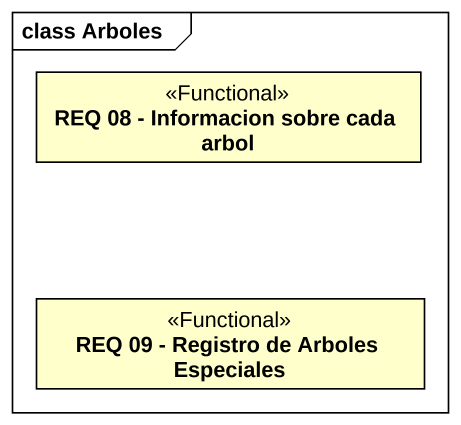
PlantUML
@startuml
mainframe class Arboles
hide circle
hide empty members
class "REQ 08 - Informacion sobre cada arbol" as REQ_08_Informacion_sobre <<Functional>>
class "REQ 09 - Registro de Arboles Especiales" as REQ_09_Registro_de_Arboles <<Functional>>
@enduml
